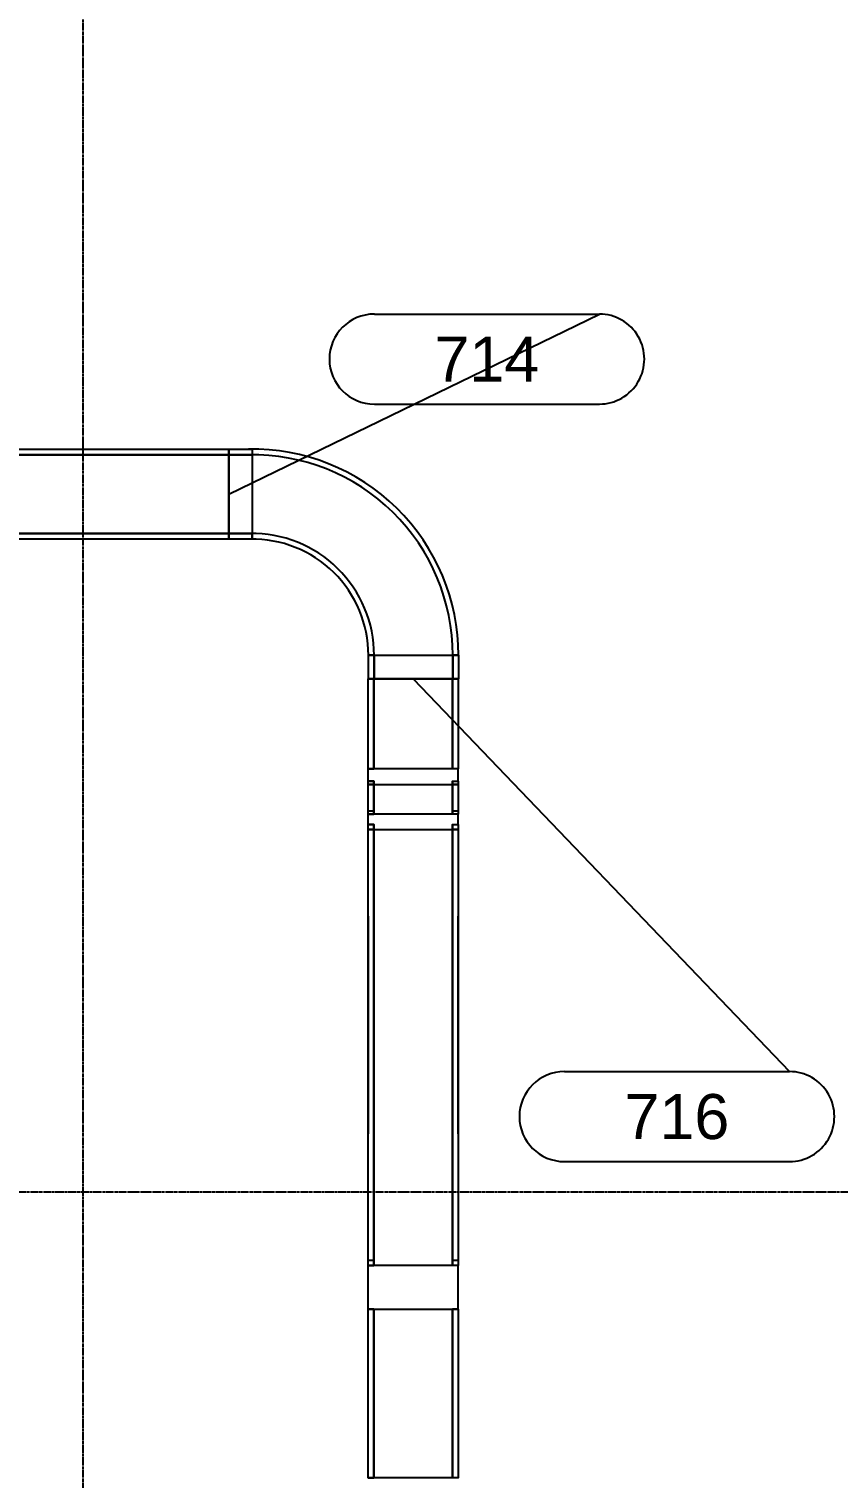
# Model space of a CAD drawing. Header units: inches. Extents: x -21257 to 11444, y 0 to 8704.
# Drawn here: x 3313.7 to 3529.5, y 1159.2 to 1545.6 of the extents above; entities that cross this region are included whole.
import ezdxf
from ezdxf.enums import TextEntityAlignment as Align

# ---------------------------------------------------------------- set-up
doc = ezdxf.new("R2010")
doc.units = ezdxf.units.IN
doc.header["$MEASUREMENT"] = 0
doc.linetypes.add('CENTER2', pattern=[1.125, 0.75, -0.125, 0.125, -0.125])
for name, color, linetype in [('700-CONV-LAYOUT', 30, 'Continuous'), ('700-CONV-NUMBERS', 30, 'Continuous'), ('Bldg_Cline', 8, 'CENTER2')]:
    doc.layers.add(name, color=color, linetype=linetype)
doc.styles.get("Standard").update_dxf_attribs({"font": 'helvl.shx'})

# ---------------------------------------------------------------- blocks, each defined once
blk = doc.blocks.new('DCBLOCK')
at = {"linetype": 'Continuous'}
for p, q in [((-0.625, 0), (0, 0)), ((-0.625, -0.25), (0, -0.25))]:
    blk.add_line(p, q, dxfattribs=at)
for centre, start, end in [((-0.625, -0.125), 90, 269.9999), ((0, -0.125), 269.9999, 90)]:
    blk.add_arc(centre, 0.125, start, end)
blk.add_attdef('FORTNAITEM', text='', height=0.125).set_placement((-0.3125, -0.125), align=Align.MIDDLE_CENTER)
at = {"flags": 1}
blk.add_attdef('SERIALNUM', (-0.625, -0.3437), '', height=0.125, dxfattribs=at)
blk = doc.blocks.new('Promise-US15-100330-00-10-003 Bldg Colums')
at = {"layer": 'Bldg_Cline'}
for p, q in [((2400, 7192), (2400, 8)), ((72, 720), (6000, 720))]:
    blk.add_line(p, q, dxfattribs=at)

msp = doc.modelspace()

# ---------------------------------------------------------------- linework, layer by layer
at = {"layer": '700-CONV-LAYOUT', "linetype": 'Continuous'}
for p, q in [((3367, 1433.55, 298), (3367, 1432.05, 298)), ((3367, 1433.55, 291.5), (3367, 1432.05, 291.5)), ((3367, 1432.05, 288.5), (3367, 1433.55, 288.5)), ((3367, 1433.55, 298), (3367, 1432.05, 298)), ((3367, 1432.05, 291.5), (3367, 1432.05, 298)), ((3367, 1432.05, 298), (3367, 1432.05, 288.5)), ((3373.25, 1433.55, 288.5), (3373.25, 1432.05, 288.5)), ((3373.25, 1433.55, 298), (3373.25, 1432.05, 298)), ((3373.25, 1432.05, 288.5), (3373.25, 1432.05, 298)), ((3367, 1409.55, 298), (3367, 1411.05, 298)), ((3367, 1411.05, 298), (3367, 1411.05, 291.5)), ((3367, 1411.05, 291.5), (3367, 1409.55, 291.5)), ((3367, 1411.05, 288.5), (3367, 1409.55, 288.5)), ((3367, 1411.05, 298), (3367, 1411.05, 288.5)), ((3367, 1411.05, 298), (3367, 1409.55, 298)), ((3373.25, 1411.05, 288.5), (3373.25, 1409.55, 288.5)), ((3373.25, 1411.05, 298), (3373.25, 1411.05, 288.5)), ((3373.25, 1409.55, 298), (3373.25, 1411.05, 298)), ((3405.75, 1378.55, 288.5), (3404.25, 1378.55, 288.5)), ((3405.75, 1378.55, 298), (3404.25, 1378.55, 298)), ((3405.75, 1378.55, 298), (3405.75, 1378.55, 288.5)), ((3426.75, 1378.55, 288.5), (3428.25, 1378.55, 288.5)), ((3426.75, 1378.55, 298), (3426.75, 1378.55, 288.5)), ((3428.25, 1378.55, 298), (3426.75, 1378.55, 298)), ((3405.7, 1372.25, 298), (3404.2, 1372.25, 298)), ((3405.7, 1372.25, 291.5), (3404.2, 1372.25, 291.5)), ((3405.75, 1372.3, 288.5), (3404.25, 1372.3, 288.5)), ((3404.25, 1372.3, 298), (3405.75, 1372.3, 298)), ((3405.7, 1372.25, 298), (3405.7, 1372.25, 291.5)), ((3405.75, 1372.3, 298), (3405.75, 1372.3, 288.5)), ((3428.2, 1372.25, 298), (3426.7, 1372.25, 298)), ((3426.7, 1372.25, 298), (3426.7, 1372.25, 291.5)), ((3426.7, 1372.25, 291.5), (3428.2, 1372.25, 291.5)), ((3428.25, 1372.3, 288.5), (3426.75, 1372.3, 288.5)), ((3426.75, 1372.3, 288.5), (3426.75, 1372.3, 298)), ((3428.25, 1372.3, 298), (3426.75, 1372.3, 298)), ((3404.2, 1348.25, 298), (3405.7, 1348.25, 298)), ((3405.7, 1348.25, 291.5), (3404.2, 1348.25, 291.5)), ((3405.7, 1344.95, 291.28), (3404.2, 1344.95, 291.28)), ((3405.7, 1348.25, 298), (3405.7, 1348.25, 291.5)), ((3405.7, 1344.1, 297.73), (3405.7, 1344.95, 291.28)), ((3428.2, 1348.25, 298), (3426.7, 1348.25, 298)), ((3426.7, 1348.25, 291.5), (3426.7, 1348.25, 298)), ((3428.2, 1348.25, 291.5), (3426.7, 1348.25, 291.5)), ((3426.7, 1344.1, 297.73), (3426.7, 1344.95, 291.28)), ((3426.7, 1344.95, 291.28), (3428.2, 1344.95, 291.28)), ((3405.7, 1344.1, 297.73), (3404.2, 1344.1, 297.73)), ((3428.2, 1344.1, 297.73), (3426.7, 1344.1, 297.73)), ((3405.7, 1337.02, 290.24), (3404.2, 1337.02, 290.24)), ((3405.7, 1336.17, 296.68), (3405.7, 1337.02, 290.24)), ((3426.7, 1337.02, 290.24), (3426.7, 1336.17, 296.68)), ((3428.2, 1337.02, 290.24), (3426.7, 1337.02, 290.24)), ((3404.2, 1336.17, 296.68), (3405.7, 1336.17, 296.68)), ((3405.7, 1333.47, 289.64), (3404.2, 1333.47, 289.64)), ((3405.7, 1332.14, 296), (3405.7, 1333.47, 289.64)), ((3428.2, 1336.17, 296.68), (3426.7, 1336.17, 296.68)), ((3426.7, 1332.14, 296), (3426.7, 1333.47, 289.64)), ((3426.7, 1333.47, 289.64), (3428.2, 1333.47, 289.64)), ((3405.7, 1332.14, 296), (3404.2, 1332.14, 296)), ((3428.2, 1332.14, 296), (3426.7, 1332.14, 296)), ((3405.7, 1217.16, 265.38), (3404.2, 1217.16, 265.38)), ((3404.2, 1215.83, 271.74), (3405.7, 1215.83, 271.74)), ((3405.7, 1215.83, 271.74), (3405.7, 1217.16, 265.38)), ((3426.7, 1217.16, 265.38), (3426.7, 1215.83, 271.74)), ((3428.2, 1217.16, 265.38), (3426.7, 1217.16, 265.38)), ((3428.2, 1215.83, 271.74), (3426.7, 1215.83, 271.74)), ((3405.7, 1204.18, 263.5), (3404.2, 1204.18, 263.5)), ((3405.7, 1204.18, 270), (3404.2, 1204.18, 270)), ((3405.7, 1204.18, 270), (3405.7, 1204.18, 263.5)), ((3426.7, 1204.18, 263.5), (3428.2, 1204.18, 263.5)), ((3426.7, 1204.18, 270), (3426.7, 1204.18, 263.5)), ((3428.2, 1204.18, 270), (3426.7, 1204.18, 270)), ((3405.7, 1159.18, 263.5), (3404.2, 1159.18, 263.5)), ((3404.2, 1159.18, 270), (3405.7, 1159.18, 270)), ((3405.7, 1159.18, 270), (3405.7, 1159.18, 263.5)), ((3428.2, 1159.18, 263.5), (3426.7, 1159.18, 263.5)), ((3426.7, 1159.18, 263.5), (3426.7, 1159.18, 270)), ((3428.2, 1159.18, 270), (3426.7, 1159.18, 270))]:
    msp.add_line(p, q, dxfattribs=at)
at = {"layer": '700-CONV-LAYOUT'}
for p, q in [((3404.2, 1344.95), (3404.2, 1348.25)), ((3428.2, 1344.95), (3428.2, 1348.25)), ((3404.2, 1333.47), (3404.2, 1336.17)), ((3428.2, 1333.47), (3428.2, 1336.17)), ((3404.2, 1204.18), (3404.2, 1215.83)), ((3428.2, 1204.18), (3428.2, 1215.83))]:
    msp.add_line(p, q, dxfattribs=at)
for centre, radius in [((3373.25, 1378.55, 288.5), 55), ((3373.25, 1378.55, 298), 55), ((3373.25, 1378.55, 288.5), 53.5), ((3373.25, 1378.55, 298), 53.5), ((3373.25, 1378.55, 288.5), 32.5), ((3373.25, 1378.55, 298), 32.5), ((3373.25, 1378.55, 288.5), 31), ((3373.25, 1378.55, 298), 31)]:
    msp.add_arc(centre, radius, 0, 91, dxfattribs=at)
for points in [[(2659, 1433.55, 291.5), (3367, 1433.55, 291.5), (3367, 1432.05, 291.5), (2659, 1432.05, 291.5)], [(2659, 1433.55, 298), (3367, 1433.55, 298), (3367, 1432.05, 298), (2659, 1432.05, 298)], [(2659, 1432.05, 298), (3367, 1432.05, 298), (3367, 1411.05, 298), (2659, 1411.05, 298)], [(2659, 1432.05, 298), (3367, 1432.05, 298), (3367, 1432.05, 291.5), (2659, 1432.05, 291.5)], [(3367, 1433.55, 288.5), (3373.25, 1433.55, 288.5), (3373.25, 1432.05, 288.5), (3367, 1432.05, 288.5)], [(3367, 1433.55, 298), (3373.25, 1433.55, 298), (3373.25, 1432.05, 298), (3367, 1432.05, 298)], [(3367, 1432.05, 298), (3373.25, 1432.05, 298), (3373.25, 1411.05, 298), (3367, 1411.05, 298)], [(3367, 1432.05, 298), (3373.25, 1432.05, 298), (3373.25, 1432.05, 288.5), (3367, 1432.05, 288.5)], [(2659, 1411.05, 298), (3367, 1411.05, 298), (3367, 1411.05, 291.5), (2659, 1411.05, 291.5)], [(2659, 1411.05, 291.5), (3367, 1411.05, 291.5), (3367, 1409.55, 291.5), (2659, 1409.55, 291.5)], [(2659, 1411.05, 298), (3367, 1411.05, 298), (3367, 1409.55, 298), (2659, 1409.55, 298)], [(3367, 1411.05, 298), (3373.25, 1411.05, 298), (3373.25, 1411.05, 288.5), (3367, 1411.05, 288.5)], [(3367, 1411.05, 288.5), (3373.25, 1411.05, 288.5), (3373.25, 1409.55, 288.5), (3367, 1409.55, 288.5)], [(3367, 1411.05, 298), (3373.25, 1411.05, 298), (3373.25, 1409.55, 298), (3367, 1409.55, 298)], [(3405.75, 1378.55, 288.5), (3405.75, 1372.3, 288.5), (3404.25, 1372.3, 288.5), (3404.25, 1378.55, 288.5)], [(3405.75, 1378.55, 298), (3405.75, 1372.3, 298), (3404.25, 1372.3, 298), (3404.25, 1378.55, 298)], [(3426.75, 1378.55, 298), (3426.75, 1372.3, 298), (3405.75, 1372.3, 298), (3405.75, 1378.55, 298)], [(3405.75, 1378.55, 298), (3405.75, 1372.3, 298), (3405.75, 1372.3, 288.5), (3405.75, 1378.55, 288.5)], [(3426.75, 1378.55, 298), (3426.75, 1372.3, 298), (3426.75, 1372.3, 288.5), (3426.75, 1378.55, 288.5)], [(3428.25, 1378.55, 288.5), (3428.25, 1372.3, 288.5), (3426.75, 1372.3, 288.5), (3426.75, 1378.55, 288.5)], [(3428.25, 1378.55, 298), (3428.25, 1372.3, 298), (3426.75, 1372.3, 298), (3426.75, 1378.55, 298)], [(3405.7, 1372.25, 298), (3405.7, 1348.25, 298), (3404.2, 1348.25, 298), (3404.2, 1372.25, 298)], [(3405.7, 1372.25, 291.5), (3405.7, 1348.25, 291.5), (3404.2, 1348.25, 291.5), (3404.2, 1372.25, 291.5)], [(3405.7, 1372.25, 298), (3405.7, 1348.25, 298), (3405.7, 1348.25, 291.5), (3405.7, 1372.25, 291.5)], [(3426.7, 1372.25, 298), (3426.7, 1348.25, 298), (3405.7, 1348.25, 298), (3405.7, 1372.25, 298)], [(3428.2, 1372.25, 298), (3428.2, 1348.25, 298), (3426.7, 1348.25, 298), (3426.7, 1372.25, 298)], [(3428.2, 1372.25, 291.5), (3428.2, 1348.25, 291.5), (3426.7, 1348.25, 291.5), (3426.7, 1372.25, 291.5)], [(3426.7, 1372.25, 298), (3426.7, 1348.25, 298), (3426.7, 1348.25, 291.5), (3426.7, 1372.25, 291.5)], [(3405.7, 1344.95, 291.28), (3405.7, 1337.02, 290.24), (3404.2, 1337.02, 290.24), (3404.2, 1344.95, 291.28)], [(3405.7, 1344.1, 297.73), (3405.7, 1336.17, 296.68), (3405.7, 1337.02, 290.24), (3405.7, 1344.95, 291.28)], [(3428.2, 1344.95, 291.28), (3428.2, 1337.02, 290.24), (3426.7, 1337.02, 290.24), (3426.7, 1344.95, 291.28)], [(3426.7, 1344.1, 297.73), (3426.7, 1336.17, 296.68), (3426.7, 1337.02, 290.24), (3426.7, 1344.95, 291.28)], [(3405.7, 1344.1, 297.73), (3405.7, 1336.17, 296.68), (3404.2, 1336.17, 296.68), (3404.2, 1344.1, 297.73)], [(3426.7, 1344.1, 297.73), (3426.7, 1336.17, 296.68), (3405.7, 1336.17, 296.68), (3405.7, 1344.1, 297.73)], [(3428.2, 1344.1, 297.73), (3428.2, 1336.17, 296.68), (3426.7, 1336.17, 296.68), (3426.7, 1344.1, 297.73)], [(3405.7, 1333.47, 289.64), (3405.7, 1217.16, 265.38), (3404.2, 1217.16, 265.38), (3404.2, 1333.47, 289.64)], [(3405.7, 1332.14, 296), (3405.7, 1215.83, 271.74), (3405.7, 1217.16, 265.38), (3405.7, 1333.47, 289.64)], [(3428.2, 1333.47, 289.64), (3428.2, 1217.16, 265.38), (3426.7, 1217.16, 265.38), (3426.7, 1333.47, 289.64)], [(3426.7, 1332.14, 296), (3426.7, 1215.83, 271.74), (3426.7, 1217.16, 265.38), (3426.7, 1333.47, 289.64)], [(3405.7, 1332.14, 296), (3405.7, 1215.83, 271.74), (3404.2, 1215.83, 271.74), (3404.2, 1332.14, 296)], [(3426.7, 1332.14, 296), (3426.7, 1215.83, 271.74), (3405.7, 1215.83, 271.74), (3405.7, 1332.14, 296)], [(3428.2, 1332.14, 296), (3428.2, 1215.83, 271.74), (3426.7, 1215.83, 271.74), (3426.7, 1332.14, 296)], [(3404.2, 1288.43, 280.24), (3404.2, 1290.95, 268.18), (3404.2, 1308.99, 284.53), (3404.2, 1288.43, 280.24)], [(3428.2, 1288.43, 280.24), (3428.2, 1290.95, 268.18), (3428.2, 1308.99, 284.53), (3428.2, 1288.43, 280.24)], [(3404.2, 1250.99, 272.44), (3404.2, 1253.51, 260.37), (3404.2, 1290.95, 268.18), (3404.2, 1288.43, 280.24)], [(3428.2, 1250.99, 272.44), (3428.2, 1253.51, 260.37), (3428.2, 1290.95, 268.18), (3428.2, 1288.43, 280.24)], [(3405.7, 1204.18, 263.5), (3405.7, 1159.18, 263.5), (3404.2, 1159.18, 263.5), (3404.2, 1204.18, 263.5)], [(3405.7, 1204.18, 270), (3405.7, 1159.18, 270), (3404.2, 1159.18, 270), (3404.2, 1204.18, 270)], [(3426.7, 1204.18, 270), (3426.7, 1159.18, 270), (3405.7, 1159.18, 270), (3405.7, 1204.18, 270)], [(3405.7, 1204.18, 270), (3405.7, 1159.18, 270), (3405.7, 1159.18, 263.5), (3405.7, 1204.18, 263.5)], [(3426.7, 1204.18, 270), (3426.7, 1159.18, 270), (3426.7, 1159.18, 263.5), (3426.7, 1204.18, 263.5)], [(3428.2, 1204.18, 263.5), (3428.2, 1159.18, 263.5), (3426.7, 1159.18, 263.5), (3426.7, 1204.18, 263.5)], [(3428.2, 1204.18, 270), (3428.2, 1159.18, 270), (3426.7, 1159.18, 270), (3426.7, 1204.18, 270)]]:
    msp.add_3dface(points, dxfattribs=at)
at = {"layer": '700-CONV-LAYOUT', "invisible_edges": 15}
for points in [[(3372.29, 1433.54, 298), (3386.71, 1431.88, 298), (3386.34, 1430.42, 298), (3372.32, 1432.04, 298)], [(3372.29, 1433.54, 288.5), (3386.71, 1431.88, 288.5), (3386.34, 1430.42, 288.5), (3372.32, 1432.04, 288.5)], [(3372.29, 1433.54, 298), (3386.71, 1431.88, 298), (3386.34, 1430.42, 298), (3372.32, 1432.04, 298)], [(3372.29, 1433.54, 288.5), (3386.71, 1431.88, 288.5), (3386.34, 1430.42, 288.5), (3372.32, 1432.04, 288.5)], [(3372.68, 1411.04, 298), (3381.2, 1410.06, 298), (3386.34, 1430.42, 298), (3372.32, 1432.04, 298)], [(3372.68, 1411.04, 298), (3381.2, 1410.06, 298), (3386.34, 1430.42, 298), (3372.32, 1432.04, 298)], [(3381.2, 1410.06, 298), (3389.17, 1406.88, 298), (3399.46, 1425.19, 298), (3386.34, 1430.42, 298)], [(3381.2, 1410.06, 298), (3389.17, 1406.88, 298), (3399.46, 1425.19, 298), (3386.34, 1430.42, 298)], [(3386.71, 1431.88, 298), (3400.19, 1426.5, 298), (3399.46, 1425.19, 298), (3386.34, 1430.42, 298)], [(3386.71, 1431.88, 288.5), (3400.19, 1426.5, 288.5), (3399.46, 1425.19, 288.5), (3386.34, 1430.42, 288.5)], [(3386.71, 1431.88, 298), (3400.19, 1426.5, 298), (3399.46, 1425.19, 298), (3386.34, 1430.42, 298)], [(3386.71, 1431.88, 288.5), (3400.19, 1426.5, 288.5), (3399.46, 1425.19, 288.5), (3386.34, 1430.42, 288.5)], [(3400.19, 1426.5, 298), (3411.8, 1417.78, 298), (3410.75, 1416.71, 298), (3399.46, 1425.19, 298)], [(3400.19, 1426.5, 288.5), (3411.8, 1417.78, 288.5), (3410.75, 1416.71, 288.5), (3399.46, 1425.19, 288.5)], [(3400.19, 1426.5, 298), (3411.8, 1417.78, 298), (3410.75, 1416.71, 298), (3399.46, 1425.19, 298)], [(3400.19, 1426.5, 288.5), (3411.8, 1417.78, 288.5), (3410.75, 1416.71, 288.5), (3399.46, 1425.19, 288.5)], [(3389.17, 1406.88, 298), (3396.03, 1401.73, 298), (3410.75, 1416.71, 298), (3399.46, 1425.19, 298)], [(3389.17, 1406.88, 298), (3396.03, 1401.73, 298), (3410.75, 1416.71, 298), (3399.46, 1425.19, 298)], [(3396.03, 1401.73, 298), (3401.3, 1394.96, 298), (3419.42, 1405.57, 298), (3410.75, 1416.71, 298)], [(3396.03, 1401.73, 298), (3401.3, 1394.96, 298), (3419.42, 1405.57, 298), (3410.75, 1416.71, 298)], [(3411.8, 1417.78, 298), (3420.72, 1406.33, 298), (3419.42, 1405.57, 298), (3410.75, 1416.71, 298)], [(3411.8, 1417.78, 288.5), (3420.72, 1406.33, 288.5), (3419.42, 1405.57, 288.5), (3410.75, 1416.71, 288.5)], [(3411.8, 1417.78, 298), (3420.72, 1406.33, 298), (3419.42, 1405.57, 298), (3410.75, 1416.71, 298)], [(3411.8, 1417.78, 288.5), (3420.72, 1406.33, 288.5), (3419.42, 1405.57, 288.5), (3410.75, 1416.71, 288.5)], [(3372.71, 1409.54, 298), (3380.84, 1408.61, 298), (3381.2, 1410.06, 298), (3372.68, 1411.04, 298)], [(3372.71, 1409.54, 288.5), (3380.84, 1408.61, 288.5), (3381.2, 1410.06, 288.5), (3372.68, 1411.04, 288.5)], [(3372.71, 1409.54, 298), (3380.84, 1408.61, 298), (3381.2, 1410.06, 298), (3372.68, 1411.04, 298)], [(3372.71, 1409.54, 288.5), (3380.84, 1408.61, 288.5), (3381.2, 1410.06, 288.5), (3372.68, 1411.04, 288.5)], [(3380.84, 1408.61, 298), (3388.44, 1405.57, 298), (3389.17, 1406.88, 298), (3381.2, 1410.06, 298)], [(3380.84, 1408.61, 288.5), (3388.44, 1405.57, 288.5), (3389.17, 1406.88, 288.5), (3381.2, 1410.06, 288.5)], [(3380.84, 1408.61, 298), (3388.44, 1405.57, 298), (3389.17, 1406.88, 298), (3381.2, 1410.06, 298)], [(3380.84, 1408.61, 288.5), (3388.44, 1405.57, 288.5), (3389.17, 1406.88, 288.5), (3381.2, 1410.06, 288.5)], [(3388.44, 1405.57, 298), (3394.98, 1400.66, 298), (3396.03, 1401.73, 298), (3389.17, 1406.88, 298)], [(3388.44, 1405.57, 288.5), (3394.98, 1400.66, 288.5), (3396.03, 1401.73, 288.5), (3389.17, 1406.88, 288.5)], [(3388.44, 1405.57, 298), (3394.98, 1400.66, 298), (3396.03, 1401.73, 298), (3389.17, 1406.88, 298)], [(3388.44, 1405.57, 288.5), (3394.98, 1400.66, 288.5), (3396.03, 1401.73, 288.5), (3389.17, 1406.88, 288.5)], [(3401.3, 1394.96, 298), (3404.62, 1387.05, 298), (3424.89, 1392.55, 298), (3419.42, 1405.57, 298)], [(3401.3, 1394.96, 298), (3404.62, 1387.05, 298), (3424.89, 1392.55, 298), (3419.42, 1405.57, 298)], [(3420.72, 1406.33, 298), (3426.33, 1392.94, 298), (3424.89, 1392.55, 298), (3419.42, 1405.57, 298)], [(3420.72, 1406.33, 288.5), (3426.33, 1392.94, 288.5), (3424.89, 1392.55, 288.5), (3419.42, 1405.57, 288.5)], [(3420.72, 1406.33, 298), (3426.33, 1392.94, 298), (3424.89, 1392.55, 298), (3419.42, 1405.57, 298)], [(3420.72, 1406.33, 288.5), (3426.33, 1392.94, 288.5), (3424.89, 1392.55, 288.5), (3419.42, 1405.57, 288.5)], [(3394.98, 1400.66, 298), (3400.01, 1394.2, 298), (3401.3, 1394.96, 298), (3396.03, 1401.73, 298)], [(3394.98, 1400.66, 288.5), (3400.01, 1394.2, 288.5), (3401.3, 1394.96, 288.5), (3396.03, 1401.73, 288.5)], [(3394.98, 1400.66, 298), (3400.01, 1394.2, 298), (3401.3, 1394.96, 298), (3396.03, 1401.73, 298)], [(3394.98, 1400.66, 288.5), (3400.01, 1394.2, 288.5), (3401.3, 1394.96, 288.5), (3396.03, 1401.73, 288.5)], [(3400.01, 1394.2, 298), (3403.17, 1386.66, 298), (3404.62, 1387.05, 298), (3401.3, 1394.96, 298)], [(3400.01, 1394.2, 288.5), (3403.17, 1386.66, 288.5), (3404.62, 1387.05, 288.5), (3401.3, 1394.96, 288.5)], [(3400.01, 1394.2, 298), (3403.17, 1386.66, 298), (3404.62, 1387.05, 298), (3401.3, 1394.96, 298)], [(3400.01, 1394.2, 288.5), (3403.17, 1386.66, 288.5), (3404.62, 1387.05, 288.5), (3401.3, 1394.96, 288.5)], [(3404.62, 1387.05, 298), (3405.75, 1378.55, 298), (3426.75, 1378.55, 298), (3424.89, 1392.55, 298)], [(3426.33, 1392.94, 298), (3428.25, 1378.55, 298), (3426.75, 1378.55, 298), (3424.89, 1392.55, 298)], [(3426.33, 1392.94, 288.5), (3428.25, 1378.55, 288.5), (3426.75, 1378.55, 288.5), (3424.89, 1392.55, 288.5)], [(3403.17, 1386.66, 298), (3404.25, 1378.55, 298), (3405.75, 1378.55, 298), (3404.62, 1387.05, 298)], [(3403.17, 1386.66, 288.5), (3404.25, 1378.55, 288.5), (3405.75, 1378.55, 288.5), (3404.62, 1387.05, 288.5)]]:
    msp.add_3dface(points, dxfattribs=at)
at = {"layer": '700-CONV-NUMBERS', "linetype": 'Continuous'}
for p, q in [((3367, 1421.55, 298), (3465.82, 1469.55, 360)), ((3416.2, 1372.25, 298), (3516.5, 1267.55, 360))]:
    msp.add_line(p, q, dxfattribs=at)

# ---------------------------------------------------------------- block references
msp.add_blockref('Promise-US15-100330-00-10-003 Bldg Colums', (928.05, 515.51))
at = {"layer": '700-CONV-NUMBERS', "xscale": 96, "yscale": 96, "zscale": 96}
for p, values in [((3465.82, 1469.55, 360), {'FORTNAITEM': '714'}), ((3516.5, 1267.55, 360), {'FORTNAITEM': '716'})]:
    msp.add_blockref('DCBLOCK', p, dxfattribs=at).add_auto_attribs(values)

doc.saveas('drawing.dxf')
